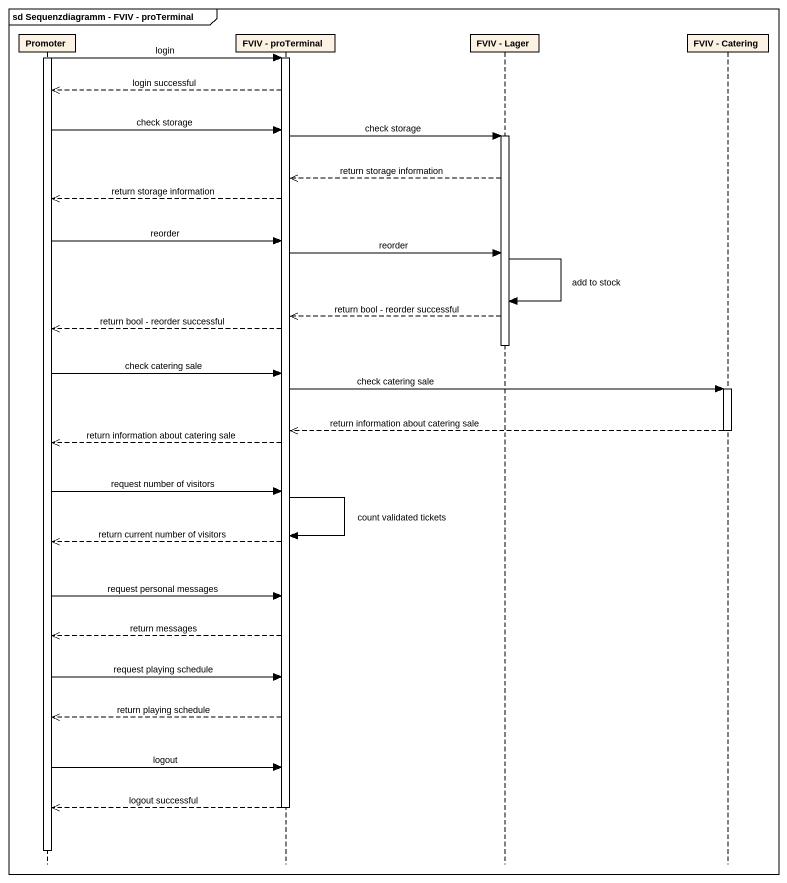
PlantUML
@startuml
mainframe sd Sequenzdiagramm - FVIV - proTerminal
hide footbox
participant Promoter
participant "FVIV - proTerminal" as FVIV_proTerminal
participant "FVIV - Lager" as FVIV_Lager
participant "FVIV - Catering" as FVIV_Catering

activate Promoter
Promoter -> FVIV_proTerminal : login
activate FVIV_proTerminal
FVIV_proTerminal -->> Promoter : login successful
Promoter -> FVIV_proTerminal : check storage
FVIV_proTerminal -> FVIV_Lager : check storage
activate FVIV_Lager
FVIV_Lager -->> FVIV_proTerminal : return storage information
FVIV_proTerminal -->> Promoter : return storage information
Promoter -> FVIV_proTerminal : reorder
FVIV_proTerminal -> FVIV_Lager : reorder
FVIV_Lager -> FVIV_Lager : add to stock
FVIV_Lager -->> FVIV_proTerminal : return bool - reorder successful
FVIV_proTerminal -->> Promoter : return bool - reorder successful
deactivate FVIV_Lager
Promoter -> FVIV_proTerminal : check catering sale
FVIV_proTerminal -> FVIV_Catering : check catering sale
activate FVIV_Catering
FVIV_Catering -->> FVIV_proTerminal : return information about catering sale
deactivate FVIV_Catering
FVIV_proTerminal -->> Promoter : return information about catering sale
Promoter -> FVIV_proTerminal : request number of visitors
FVIV_proTerminal -> FVIV_proTerminal : count validated tickets
FVIV_proTerminal -->> Promoter : return current number of visitors
Promoter -> FVIV_proTerminal : request personal messages
FVIV_proTerminal -->> Promoter : return messages
Promoter -> FVIV_proTerminal : request playing schedule
FVIV_proTerminal -->> Promoter : return playing schedule
Promoter -> FVIV_proTerminal : logout
FVIV_proTerminal -->> Promoter : logout successful
deactivate FVIV_proTerminal
deactivate Promoter
@enduml
